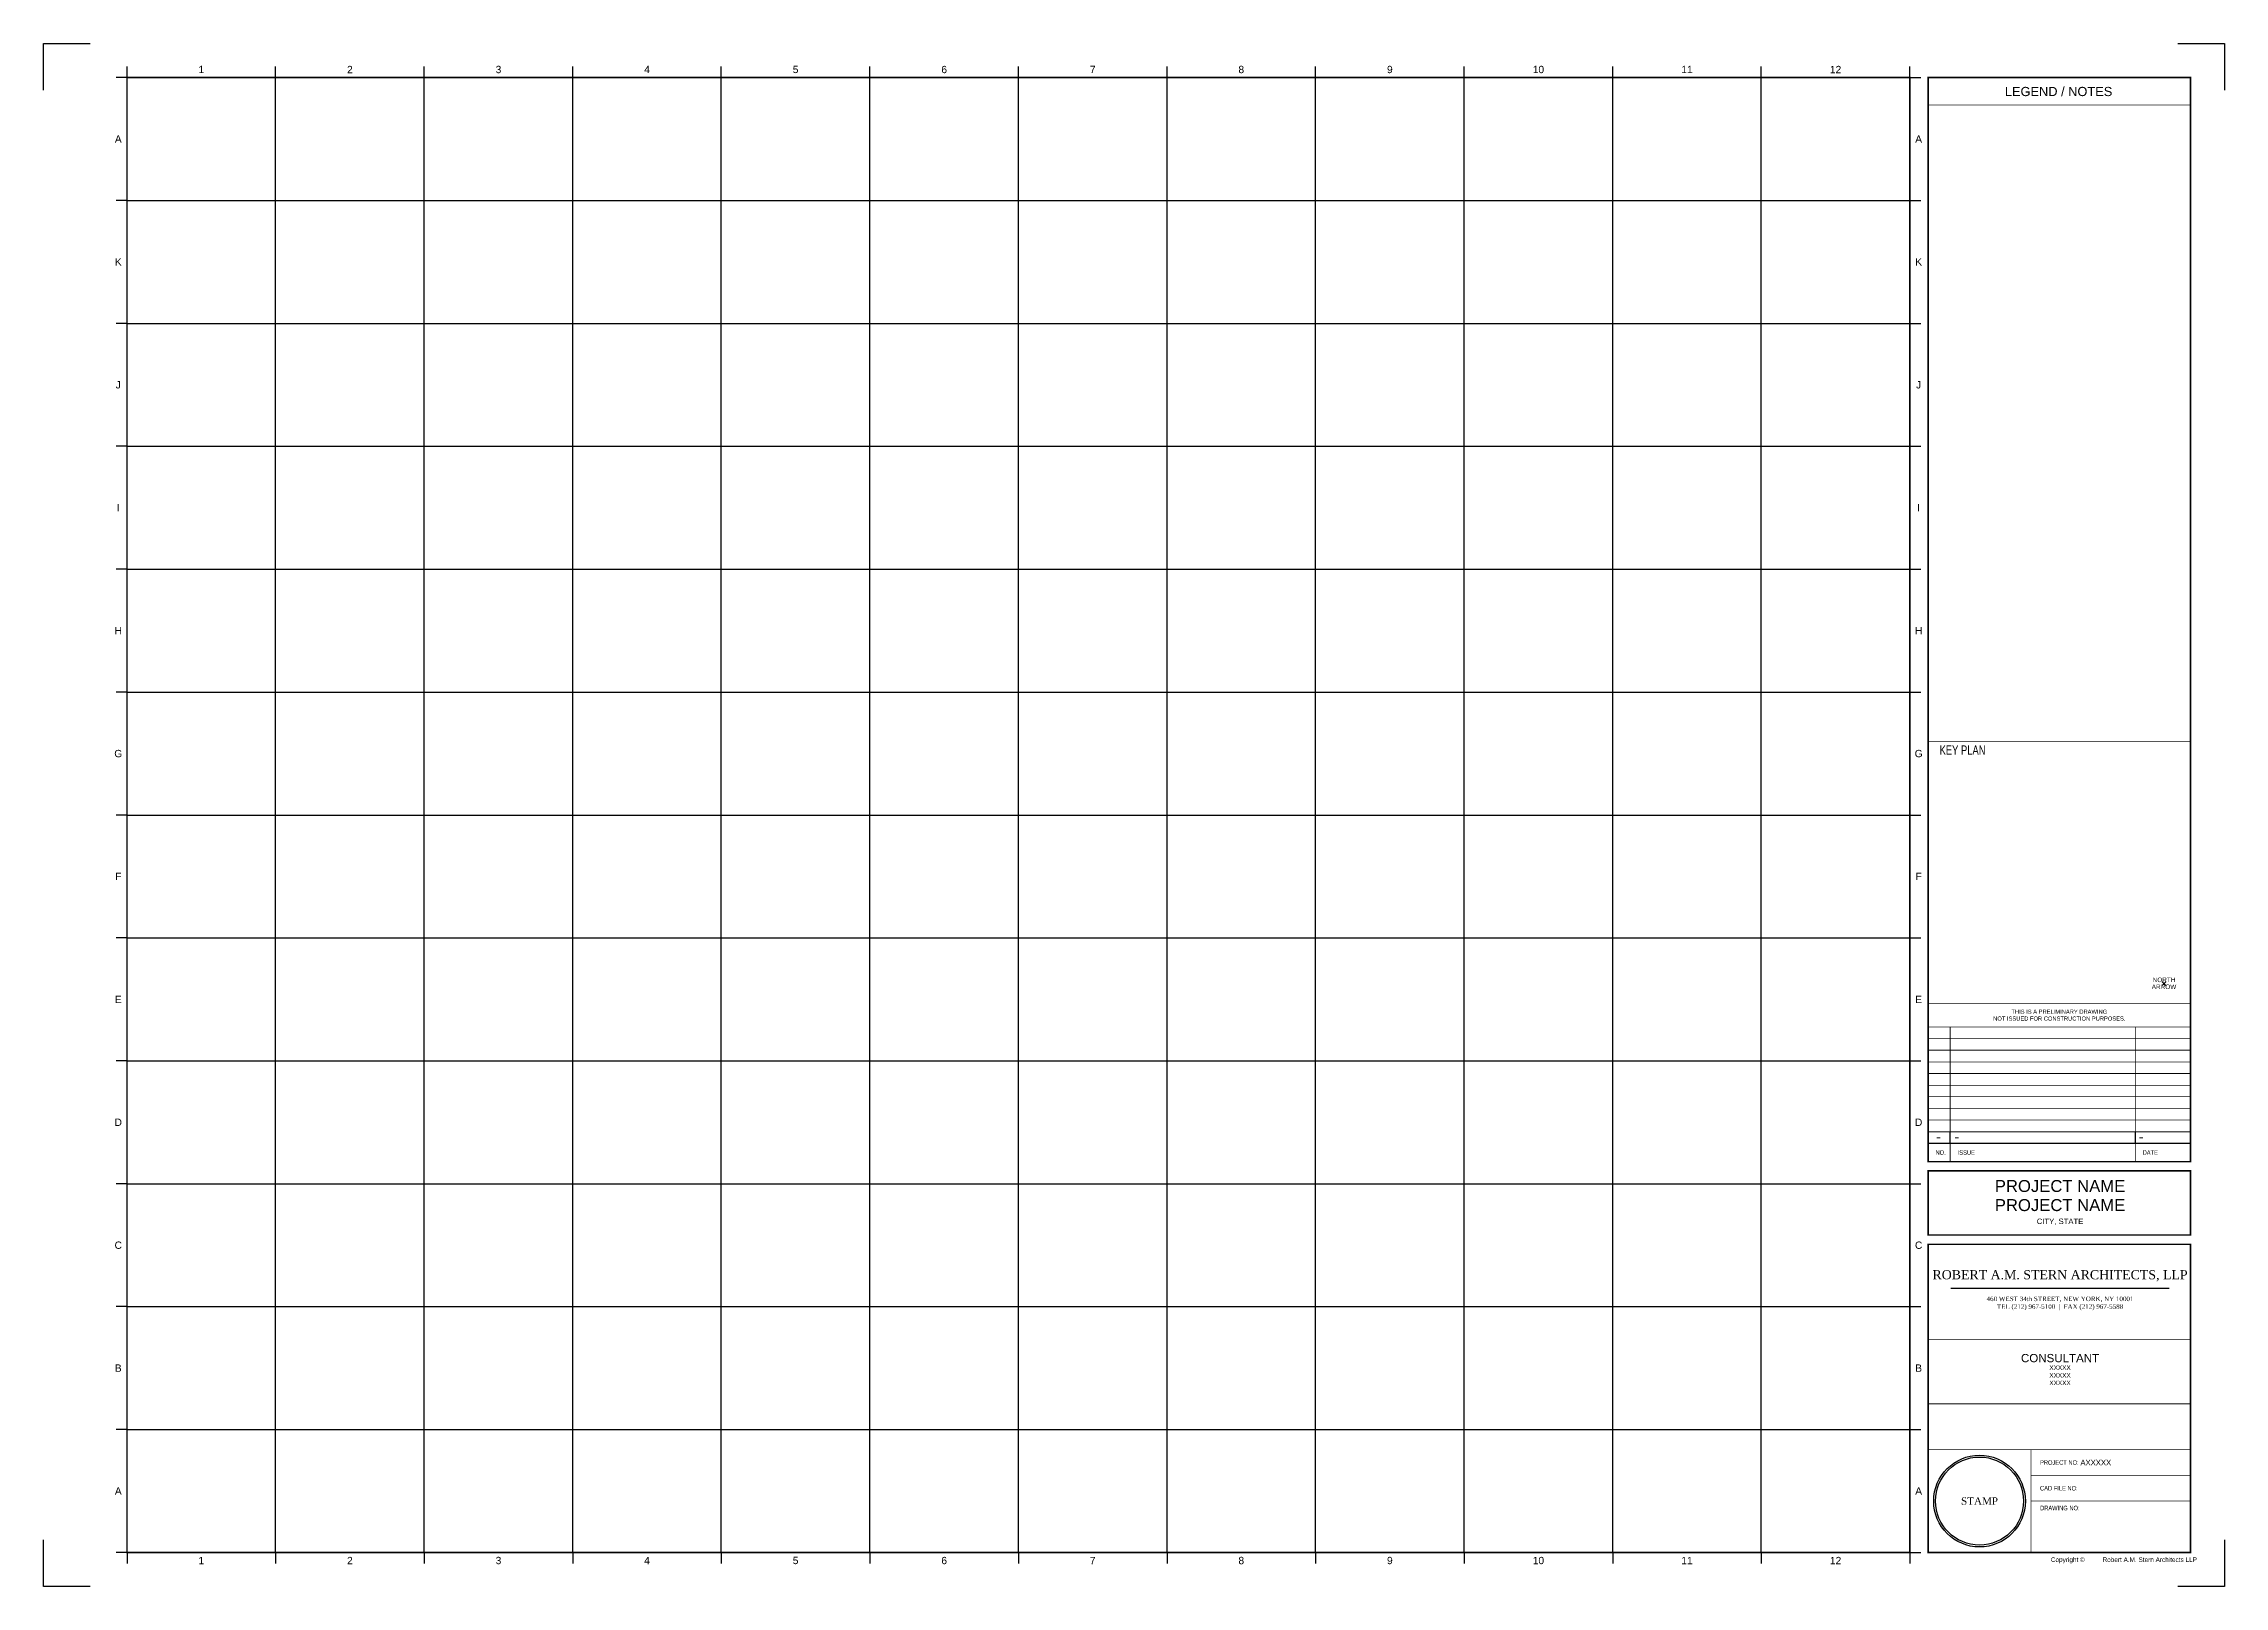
# Model space of a CAD drawing. Header units: millimetres. Extents: x 0 to 1189, y 0 to 841.
import ezdxf
from ezdxf.enums import TextEntityAlignment as Align

# ---------------------------------------------------------------- set-up
doc = ezdxf.new("R2010")
doc.units = ezdxf.units.MM
doc.header["$LTSCALE"] = 48
doc.header["$PDMODE"] = 3
doc.layers.add('A-ANNO-NPLT', color=8, linetype='Continuous', plot=False)
doc.layers.add('A-ANNO-NPLT-GRID', color=8, linetype='Continuous', plot=False)
doc.layers.add('A-ANNO-TTLB', color=3, linetype='Continuous')
doc.layers.add('A-ANNO-TTLB-NFC', color=3, linetype='Continuous')
doc.styles.add('Sans', font='swiss.ttf')
doc.styles.add('SansAttr', font='swisscl.ttf')
doc.styles.get("Standard").update_dxf_attribs({"font": 'txt.shx'})
doc.styles.add('TIMES', font='times.ttf', dxfattribs={"height": 0.125})

# ---------------------------------------------------------------- blocks, each defined once
blk = doc.blocks.new('TB_ISSUANCE INDEX')
at = {"layer": 'DEFPOINTS', "color": 8}
for p, q in [((0.468, 0), (0.468, 0.25)), ((4.444, 0), (4.444, 0.25)), ((5.625, 0), (0, 0))]:
    blk.add_line(p, q, dxfattribs=at)
blk.add_attdef('NO', text='', height=0.0937).set_placement((0.219, 0.125), align=Align.MIDDLE_CENTER)
for tag, p in [('ISSUEDFOR', (0.562, 0.125)), ('ISSUEDATE', (4.519, 0.125))]:
    blk.add_attdef(tag, text='', height=0.0937).set_placement(p, align=Align.MIDDLE_LEFT)

msp = doc.modelspace()

# ---------------------------------------------------------------- linework, layer by layer
at = {"layer": 'A-ANNO-NPLT'}
for p, q in [((45.5, 822.5), (39.5, 822.5)), ((45.5, 822.5), (45.5, 828.5)), ((126.5, 822.5), (126.5, 828.5)), ((207.5, 822.5), (207.5, 828.5)), ((288.5, 822.5), (288.5, 828.5)), ((369.5, 822.5), (369.5, 828.5)), ((450.5, 822.5), (450.5, 828.5)), ((531.5, 822.5), (531.5, 828.5)), ((612.5, 822.5), (612.5, 828.5)), ((693.5, 822.5), (693.5, 828.5)), ((774.5, 822.5), (774.5, 828.5)), ((855.5, 822.5), (855.5, 828.5)), ((936.5, 822.5), (936.5, 828.5)), ((1017.5, 822.5), (1017.5, 828.5)), ((1017.5, 822.5), (1023.5, 822.5)), ((45.5, 755.5), (39.5, 755.5)), ((1017.5, 755.5), (1023.5, 755.5)), ((45.5, 688.5), (39.5, 688.5)), ((1017.5, 688.5), (1023.5, 688.5)), ((45.5, 621.5), (39.5, 621.5)), ((1017.5, 621.5), (1023.5, 621.5)), ((45.5, 554.5), (39.5, 554.5)), ((1017.5, 554.5), (1023.5, 554.5)), ((45.5, 487.5), (39.5, 487.5)), ((1017.5, 487.5), (1023.5, 487.5)), ((45.5, 420.5), (39.5, 420.5)), ((1017.5, 420.5), (1023.5, 420.5)), ((45.5, 353.5), (39.5, 353.5)), ((1017.5, 353.5), (1023.5, 353.5)), ((45.5, 286.5), (39.5, 286.5)), ((1017.5, 286.5), (1023.5, 286.5)), ((45.5, 219.5), (39.5, 219.5)), ((1017.5, 219.5), (1023.5, 219.5)), ((45.5, 152.5), (39.5, 152.5)), ((1017.5, 152.5), (1023.5, 152.5)), ((45.5, 85.5), (39.5, 85.5)), ((1017.5, 85.5), (1023.5, 85.5)), ((45.5, 18.5), (39.5, 18.5)), ((45.5, 18.5), (45.5, 12.5)), ((126.5, 18.5), (126.5, 12.5)), ((207.5, 18.5), (207.5, 12.5)), ((288.5, 18.5), (288.5, 12.5)), ((369.5, 18.5), (369.5, 12.5)), ((450.5, 18.5), (450.5, 12.5)), ((531.5, 18.5), (531.5, 12.5)), ((612.5, 18.5), (612.5, 12.5)), ((693.5, 18.5), (693.5, 12.5)), ((774.5, 18.5), (774.5, 12.5)), ((855.5, 18.5), (855.5, 12.5)), ((936.5, 18.5), (936.5, 12.5)), ((1017.5, 18.5), (1023.5, 18.5)), ((1017.5, 18.5), (1017.5, 12.5))]:
    msp.add_line(p, q, dxfattribs=at)
at = {"layer": 'A-ANNO-NPLT', "flags": 128}
for points in [[(0, 815.6), (0, 841), (25.4, 841)], [(1163.6, 841), (1189, 841), (1189, 815.6)], [(25.4, 0), (0, 0), (0, 25.4)], [(1189, 25.4), (1189, 0), (1163.6, 0)]]:
    msp.add_lwpolyline(points, dxfattribs=at)
at = {"layer": 'A-ANNO-NPLT'}
for radius in [25, 24]:
    msp.add_circle((1055.5, 46.5), radius, dxfattribs=at)
msp.add_point((1156, 328.5), dxfattribs=at)
at = {"layer": 'A-ANNO-NPLT-GRID'}
for p, q in [((126.5, 18.5), (126.5, 825.5)), ((207.5, 18.5), (207.5, 825.5)), ((288.5, 18.5), (288.5, 825.5)), ((369.5, 18.5), (369.5, 825.5)), ((450.5, 18.5), (450.5, 825.5)), ((531.5, 18.5), (531.5, 825.5)), ((612.5, 18.5), (612.5, 825.5)), ((693.5, 18.5), (693.5, 825.5)), ((774.5, 18.5), (774.5, 825.5)), ((855.5, 18.5), (855.5, 825.5)), ((936.5, 18.5), (936.5, 825.5)), ((45.5, 755.5), (1017.5, 755.5)), ((45.5, 688.5), (1017.5, 688.5)), ((45.5, 621.5), (1017.5, 621.5)), ((45.5, 554.5), (1017.5, 554.5)), ((45.5, 487.5), (1017.5, 487.5)), ((45.5, 420.5), (1017.5, 420.5)), ((45.5, 353.5), (1017.5, 353.5)), ((45.5, 286.5), (1017.5, 286.5)), ((45.5, 219.5), (1017.5, 219.5)), ((45.5, 152.5), (1017.5, 152.5)), ((45.5, 85.5), (1017.5, 85.5))]:
    msp.add_line(p, q, dxfattribs=at)
at = {"layer": 'A-ANNO-TTLB'}
msp.add_line((1039.9, 162.6), (1158.9, 162.6), dxfattribs=at)
at = {"layer": 'A-ANNO-TTLB', "flags": 128}
for points, const_width in [([(1017.5, 18.5), (45.5, 18.5), (45.5, 822.5), (1017.5, 822.5)], 0.794), ([(1027.5, 822.5), (1170.5, 822.5), (1170.5, 231.5), (1027.5, 231.5)], 0.794), ([(1027.5, 191.5), (1170.5, 191.5), (1170.5, 226.5), (1027.5, 226.5)], 0.794), ([(1170.5, 186.5), (1027.5, 186.5), (1027.5, 18.5), (1170.5, 18.5)], 0.8)]:
    msp.add_lwpolyline(points, close=True, dxfattribs=dict(at, const_width=const_width))
at = {"layer": 'A-ANNO-TTLB', "const_width": 0.4, "flags": 128}
for points in [[(1027.5, 807.5), (1170.5, 807.5)], [(1027.5, 460.7), (1170.5, 460.7)], [(1027.5, 305), (1170.5, 305)], [(1027.5, 298.6), (1170.5, 298.6)], [(1039.5, 231.6), (1039.5, 305)], [(1140.5, 231.6), (1140.5, 305)], [(1027.5, 292.3), (1170.5, 292.3)], [(1027.5, 285.9), (1170.5, 285.9)], [(1027.5, 279.6), (1170.5, 279.6)], [(1027.5, 273.2), (1170.5, 273.2)], [(1027.5, 266.9), (1170.5, 266.9)], [(1027.5, 260.6), (1170.5, 260.6)], [(1027.5, 254.2), (1170.5, 254.2)], [(1027.5, 247.8), (1170.5, 247.8)], [(1027.5, 241.5), (1170.5, 241.5)], [(1027.5, 134.5), (1170.5, 134.5)], [(1027.5, 99.5), (1170.5, 99.5)], [(1027.5, 74.5), (1170.5, 74.5)], [(1083.5, 18.5), (1083.5, 74.5)], [(1083.5, 60.5), (1170.5, 60.5)], [(1083.5, 46.5), (1170.5, 46.5)]]:
    msp.add_lwpolyline(points, dxfattribs=at)
at = {"layer": 'A-ANNO-TTLB-NFC', "const_width": 0.4, "flags": 128}
msp.add_lwpolyline([(1027.5, 317.7), (1170.5, 317.7)], dxfattribs=at)

# ---------------------------------------------------------------- block references
at = {"layer": 'A-ANNO-NPLT', "xscale": 25.4, "yscale": 25.4, "zscale": 25.4}
msp.add_blockref('TB_ISSUANCE INDEX', (1027.6, 241.5), dxfattribs=at).add_auto_attribs({'ISSUEDATE': '-', 'ISSUEDFOR': '-', 'NO': '-'})

# ---------------------------------------------------------------- texts
at = {"layer": 'A-ANNO-NPLT', "style": 'Sans'}
for s, p in [('1', (86, 826.9)), ('2', (167, 826.9)), ('3', (248, 826.9)), ('4', (329, 826.9)), ('5', (410, 826.9)), ('6', (491, 826.9)), ('7', (572, 826.9)), ('8', (653, 826.9)), ('9', (734, 826.9)), ('10', (815, 826.9)), ('11', (896, 826.9)), ('12', (977, 826.9)), ('A', (40.7, 789)), ('A', (1022.3, 789)), ('K', (40.7, 722)), ('K', (1022.3, 722)), ('J', (40.7, 655)), ('J', (1022.3, 655)), ('I', (40.7, 588)), ('I', (1022.3, 588)), ('H', (40.7, 521)), ('H', (1022.3, 521)), ('G', (40.7, 454)), ('G', (1022.3, 454)), ('F', (40.7, 387)), ('F', (1022.3, 387)), ('E', (40.7, 320)), ('E', (1022.3, 320)), ('D', (40.7, 253)), ('D', (1022.3, 253)), ('C', (40.7, 186)), ('C', (1022.3, 186)), ('B', (40.7, 119)), ('B', (1022.3, 119)), ('A', (40.7, 52)), ('A', (1022.3, 52)), ('1', (86, 14.1)), ('2', (167, 14.1)), ('3', (248, 14.1)), ('4', (329, 14.1)), ('5', (410, 14.1)), ('6', (491, 14.1)), ('7', (572, 14.1)), ('8', (653, 14.1)), ('9', (734, 14.1)), ('10', (815, 14.1)), ('11', (896, 14.1)), ('12', (977, 14.1))]:
    msp.add_text(s, height=4, dxfattribs=at).set_placement(p, align=Align.MIDDLE)
for s, height, p in [('ARROW', 2.5, (1156.1, 325.6)), ('NORTH', 2.5, (1156.1, 329.4)), ('PROJECT NAME', 6.5, (1099.4, 215)), ('PROJECT NAME', 6.5, (1099.4, 204.6)), ('CITY, STATE', 3, (1099.4, 197.5)), ('CONSULTANT', 4.5, (1099.4, 122.2)), ('XXXXX', 2.5, (1099.4, 118)), ('XXXXX', 2.5, (1099.4, 113.8)), ('XXXXX', 2.5, (1099.4, 109.7))]:
    msp.add_text(s, height=height, dxfattribs=at).set_placement(p, align=Align.CENTER)
at = {"layer": 'A-ANNO-NPLT'}
for s, insert, char_height, width, attachment_point, style in [('AXXXXX', (1110.5, 67.5), 3, 47.625, 4, 'Sans'), ('STAMP', (1055.5, 46.5), 4, 35.843, 5, 'TIMES')]:
    msp.add_mtext(s, dxfattribs=dict(at, insert=insert, char_height=char_height, width=width, attachment_point=attachment_point, style=style))
at = {"layer": 'A-ANNO-TTLB'}
for s, style, p in [('LEGEND / NOTES', 'Sans', (1069.3, 812.4)), ('KEY PLAN', 'SansAttr', (1033.7, 453.4))]:
    msp.add_text(s, height=5, dxfattribs=dict(at, style=style)).set_placement(p)
at = {"layer": 'A-ANNO-TTLB', "style": 'SansAttr'}
for s, p in [('NO.', (1034.3, 236.5)), ('ISSUE', (1048.3, 236.5)), ('DATE', (1148.6, 236.5))]:
    msp.add_text(s, height=2.5, dxfattribs=at).set_placement(p, align=Align.MIDDLE)
at = {"layer": 'A-ANNO-TTLB', "style": 'TIMES'}
for s, height, p in [('ROBERT A.M. STERN ARCHITECTS, LLP', 5, (1099.4, 167.4)), ('460 WEST 34th STREET, NEW YORK, NY 10001', 2.5, (1099.4, 155.5)), ('TEL (212) 967-5100  |  FAX (212) 967-5588', 2.5, (1099.4, 151.3))]:
    msp.add_text(s, height=height, dxfattribs=at).set_placement(p, align=Align.CENTER)
at = {"layer": 'A-ANNO-TTLB', "char_height": 2.5}
for s, insert, width, attachment_point, style in [('PROJECT NO:', (1088.5, 67.5), 31.815, 4, 'SansAttr'), ('CAD FILE NO:', (1088.5, 53.5), 31.815, 4, 'SansAttr'), ('DRAWING NO:', (1088.5, 42.7), 31.815, 4, 'SansAttr'), ('Copyright {\\C256;©}          Robert A.M. Stern Architects LLP', (1094.4, 15.8), 102.152, 1, 'Sans')]:
    msp.add_mtext(s, dxfattribs=dict(at, insert=insert, width=width, attachment_point=attachment_point, style=style))
at = {"layer": 'A-ANNO-TTLB-NFC', "insert": (1099, 311.4), "char_height": 3, "attachment_point": 5, "style": 'Sans'}
msp.add_mtext_dynamic_manual_height_columns('\\pt3;{\\H0.75x;THIS IS A PRELIMINARY DRAWING\\P\\ptz;NOT ISSUED FOR CONSTRUCTION PURPOSES.}', width=76.173, gutter_width=1.02, heights=[0], dxfattribs=at)

doc.saveas('drawing.dxf')
